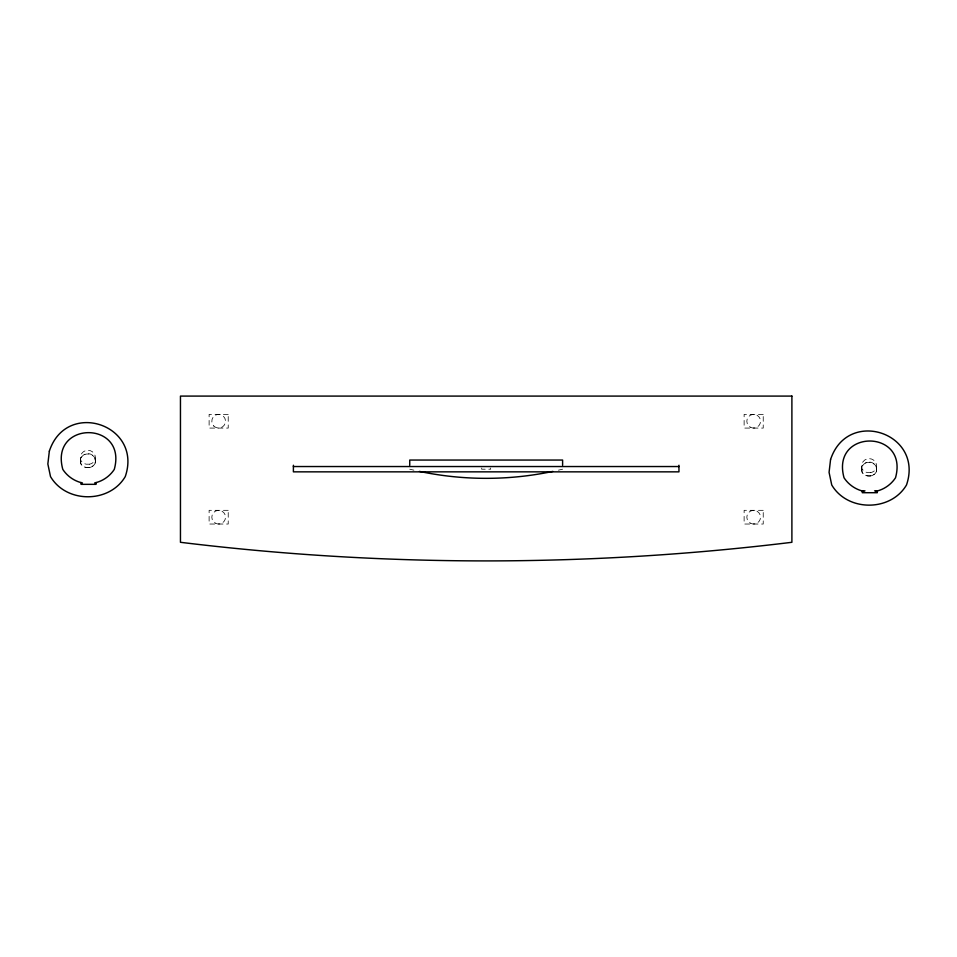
<?xml version="1.0" encoding="UTF-8"?>
<svg xmlns="http://www.w3.org/2000/svg" width="957" height="957" viewBox="0 0 957 957"><rect width="100%" height="100%" fill="white"/><g stroke="black" fill="none" stroke-linecap="round" stroke-linejoin="round"><path stroke-width="0.72" stroke-dasharray="4.79 3.59" d="M80.364 461.477C79.742 449.694 99.241 452.876 94.91 463.858C91.932 468.906 83.833 468.906 80.867 463.858L80.364 458.128M861.587 469.863C860.977 458.08 880.464 461.262 876.134 472.232C873.167 477.28 865.068 477.28 862.09 472.232L861.587 466.502M481.766 468.009L481.61 469.193L490.738 469.193L490.582 468.009M876.636 466.502L876.636 469.863M95.413 458.128L95.413 461.477M562.608 469.193A324.184 324.184 0 0 1 558.433 470.174M413.914 470.174A324.184 324.184 0 0 1 409.74 469.193M89.551 464.193L86.226 464.193A8.314 8.314 0 0 1 80.867 460.496A7.524 7.524 0 0 1 87.888 450.257A7.524 7.524 0 0 1 94.91 460.496A8.314 8.314 0 0 1 89.551 464.193M89.551 467.542L86.226 467.542A8.314 8.314 0 0 1 80.867 463.858A7.524 7.524 0 0 1 87.888 453.606A7.524 7.524 0 0 1 94.91 463.858A8.314 8.314 0 0 1 89.551 467.542M870.774 472.579L867.449 472.579A8.314 8.314 0 0 1 862.09 468.882A7.524 7.524 0 0 1 869.112 458.63A7.524 7.524 0 0 1 876.134 468.882A8.314 8.314 0 0 1 870.774 472.579M870.774 475.928L867.449 475.928A8.314 8.314 0 0 1 862.09 472.232A7.524 7.524 0 0 1 869.112 461.992A7.524 7.524 0 0 1 876.134 472.232A8.314 8.314 0 0 1 870.774 475.928M228.221 414.369L209.116 414.369L209.116 428.078L228.221 428.078L228.221 414.369M763.231 414.369L744.127 414.369L744.127 428.078L763.231 428.078L763.231 414.369M228.221 510.32L209.116 510.32L209.116 524.029L228.221 524.029L228.221 510.32M763.231 510.32L744.127 510.32L744.127 524.029L763.231 524.029L763.231 510.32M750.252 523.108A6.855 6.855 0 0 0 760.528 517.175A6.855 6.855 0 0 0 750.252 511.241A6.855 6.855 0 0 0 750.252 523.108M750.252 427.157A6.855 6.855 0 0 0 760.528 421.224A6.855 6.855 0 0 0 750.252 415.278A6.855 6.855 0 0 0 750.252 427.157M213.83 426.068A6.855 6.855 0 0 0 225.29 422.994A6.855 6.855 0 0 0 216.892 414.596A6.855 6.855 0 0 0 213.83 426.068M215.241 523.108A6.855 6.855 0 0 0 225.529 517.175A6.855 6.855 0 0 0 215.241 511.241A6.855 6.855 0 0 0 215.241 523.108"/><path stroke-width="1.44" d="M94.635 482.95C102.65 481.204 109.78 476.287 114.278 469.42C127.76 420.398 49.333 420.398 62.815 469.42C67.301 476.287 74.443 481.204 82.458 482.95M875.858 491.336C883.885 489.577 891.015 484.661 895.513 477.794C908.983 428.772 830.568 428.772 844.038 477.794C848.536 484.661 855.666 489.577 863.692 491.336M293.392 466.538L678.956 466.538M864.996 490.869L862.269 490.869L862.269 492.711L877.282 492.711L877.282 490.869L874.554 490.869M678.956 465.246L678.956 471.849L293.392 471.849L293.392 465.246M562.608 465.281L562.608 460.054L409.74 460.054L409.74 465.281M96.047 482.495L96.047 484.338L81.034 484.338L81.034 482.495M552.847 471.406A324.184 324.184 0 0 1 419.501 471.406M49.345 451.154L47.85 463.978L50.506 476.598C66.332 503.49 109.433 503.49 125.259 476.598C143.024 424.705 66.44 399.045 49.345 451.154M830.568 459.539L829.073 472.351L831.741 484.984C847.567 511.863 890.668 511.863 906.494 484.984C924.247 433.078 847.675 407.419 830.568 459.539M791.894 396.09L180.454 396.09L180.454 542.296A2520.547 2520.547 0 0 0 791.894 542.296L791.894 396.09"/></g></svg>
